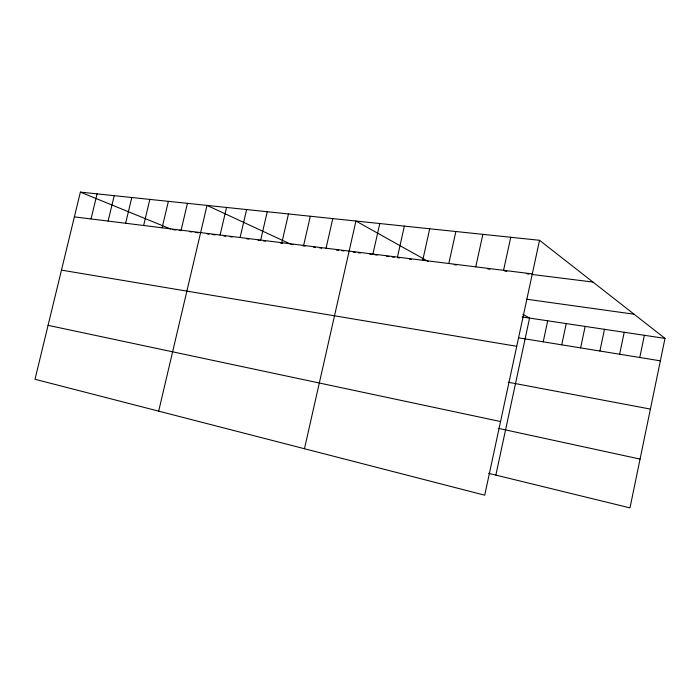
<?xml version="1.0" encoding="UTF-8"?>
<svg xmlns="http://www.w3.org/2000/svg" width="700" height="700" viewBox="0 0 700 700"><rect width="100%" height="100%" fill="white"/><g stroke="black" fill="none" stroke-linecap="round" stroke-linejoin="round"><path stroke-width="1.05" d="M539.534 240.301L484.715 495.189L35 379.277L80.386 192.115L539.534 240.301L665 338.389L629.983 507.885L488.609 473.331M619.622 354.217L624.216 332.273M639.774 357.49L644.385 335.3M599.909 351.024L604.476 329.315M561.715 344.829L566.23 323.575M580.615 347.891L585.148 326.41M543.218 341.828L547.706 320.801M495.854 475.108L529.567 318.08L522.874 314.335M503.571 270.322L510.738 237.274M475.755 266.858L482.86 234.351M448.823 263.506L455.866 231.516M397.451 257.11L404.364 226.109M422.739 260.26L429.713 228.769M372.925 254.056L379.785 223.536M304.465 448.726L355.933 221.034L428.339 261.502M326.051 248.22L332.789 218.601M281.855 242.716L288.47 213.955M303.634 245.429L310.31 216.248M260.689 240.074L267.243 211.724M220.097 235.025L226.537 207.454M240.109 237.51L246.61 209.562M158.673 411.154L207.016 205.406L290.159 243.915M162.111 227.797L168.385 201.355M181.107 230.169L187.434 203.35M143.631 225.496L149.852 199.404M108.106 221.077L114.214 195.668M125.633 223.256L131.801 197.514M91.026 218.951L97.09 193.874M74.384 216.877L532.306 273.901M172.804 229.591L175.98 229.994M179.165 230.388L181.282 230.65M189.805 231.718L191.966 231.989M195.221 232.391L198.468 232.794M207.008 233.861L209.081 234.124M212.205 234.509L215.32 234.902M223.711 235.953L225.838 236.215M230.099 236.749L232.225 237.011M246.776 238.831L248.824 239.085M258.134 240.249L260.234 240.511M263.384 240.905L265.484 241.168M280.368 243.023L282.52 243.294M291.121 244.37L293.265 244.632M302.89 245.84L305.034 246.102M313.451 247.152L315.525 247.415M319.664 247.931L321.729 248.185M336.429 250.023L338.546 250.285M341.731 250.688L343.849 250.95M353.211 252.123L355.267 252.376M358.356 252.761L360.421 253.024M369.766 254.188L371.875 254.45M375.043 254.844L377.16 255.106M386.662 256.296L388.824 256.567M392.07 256.97L394.24 257.241M397.486 257.652L399.656 257.915M409.342 259.131L411.451 259.394M454.239 264.731L456.356 265.002M487.812 268.922L489.886 269.185M504.674 271.031L506.809 271.303M526.934 273.814L529.025 274.076M532.175 274.47L592.944 282.056M526.566 299.215L634.06 314.204M522.244 316.977L665 338.389M518.831 337.864L660.363 360.832M61.469 270.13L516.74 346.299M508.209 382.226L650.396 409.08M48.081 325.342L500.552 421.54M498.286 428.339L640.062 459.077M80.386 192.115L170.765 229.057"/></g></svg>
